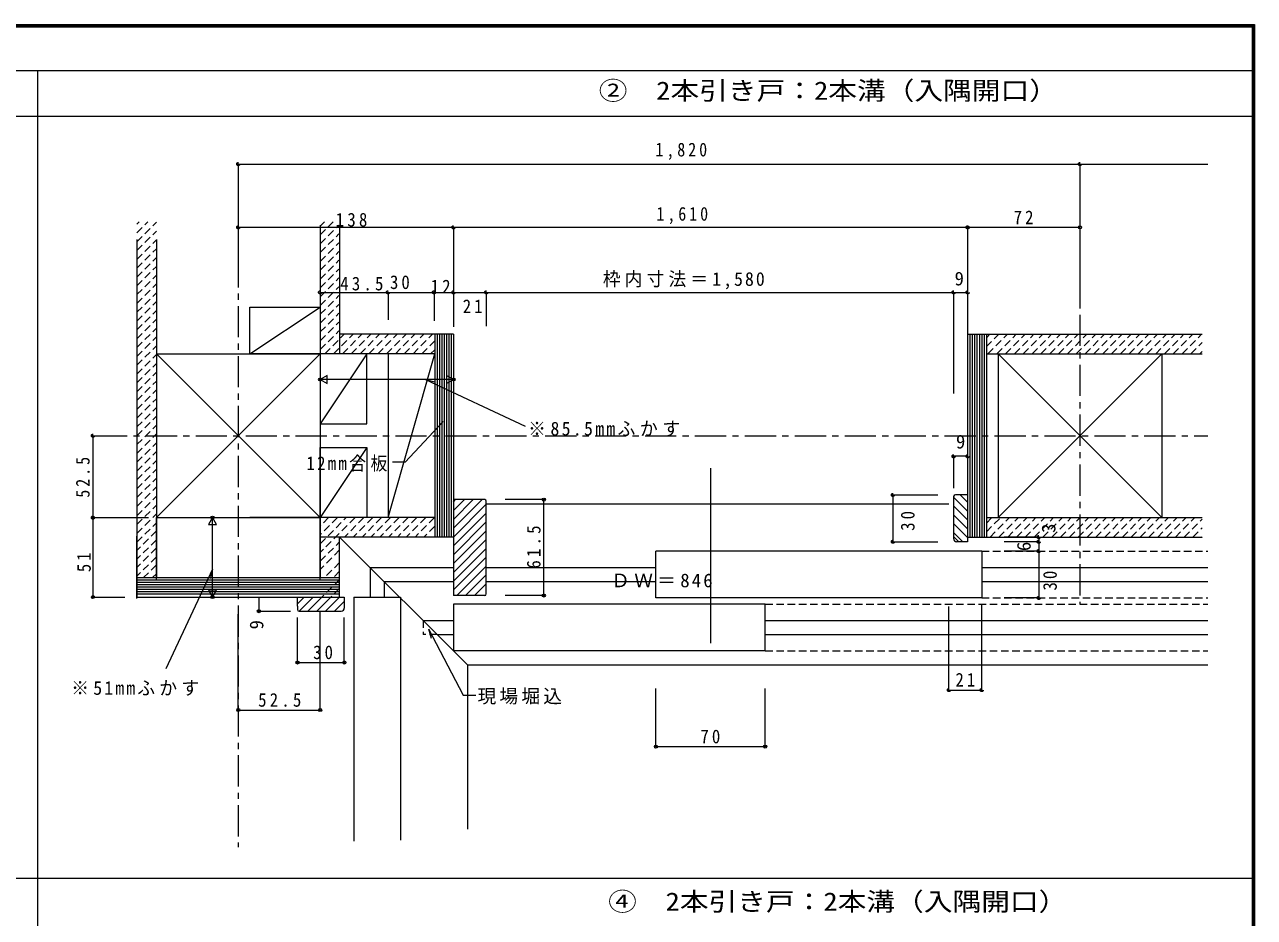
# Model space of a CAD drawing. Units: millimetres at full size, sheet at 1:4; details may follow other scales. Extents: x -800 to 760, y -574 to 557.
# Drawn here: x -28 to 760, y -16 to 557 of the extents above; entities that cross this region are included whole.
import ezdxf
from ezdxf.enums import TextEntityAlignment as Align

# ---------------------------------------------------------------- set-up
doc = ezdxf.new("R2010")
doc.units = ezdxf.units.MM
doc.header["$LTSCALE"] = 4
doc.header["$PDMODE"] = 32
doc.header["$PDSIZE"] = 2
doc.linetypes.add('CHAIN1', pattern=[8, 5, -1, 1, -1])
doc.linetypes.add('DASHED1', pattern=[1.8, 1.2, -0.6])
for name, color, linetype, lineweight in [('0-1_通り芯', 3, 'CHAIN1', 9), ('0-3_仕上', 7, 'Continuous', 9), ('0-A_文字', 3, 'DASHED1', 9), ('0-B_寸法', 3, 'Continuous', 9), ('0-E', 7, 'DASHED1', 9), ('F-0_F-0ﾚｲﾔ', 6, 'Continuous', 9)]:
    doc.layers.add(name, color=color, linetype=linetype, lineweight=lineweight)
doc.styles.add('ＭＳ ゴシック', font='')
doc.styles.get('ＭＳ ゴシック').set_extended_font_data('MS Gothic')

msp = doc.modelspace()

# ---------------------------------------------------------------- linework, layer by layer
at = {"layer": '0-1_通り芯'}
msp.add_line((648.179, 402.59), (648.179, 185.115), dxfattribs=at)
at = {"layer": '0-3_仕上'}
for p, q in [((-20, 527.333), (-20, -505.333)), ((595.679, 345.565), (595.679, 240.565)), ((411.406, 272.15), (411.406, 160.03)), ((376.406, 189.065), (376.406, 219.065)), ((585.179, 219.065), (585.179, 189.065)), ((182.633, 189.565), (182.633, 32.971)), ((212.633, 189.565), (212.633, 33.664)), ((246.633, 185.065), (246.633, 155.065)), ((446.406, 185.065), (246.633, 185.065)), ((227.133, 174.565), (246.633, 174.565)), ((446.406, 174.565), (730.238, 174.565)), ((236.133, 165.565), (246.633, 165.565)), ((446.406, 165.565), (730.238, 165.565)), ((446.406, 155.065), (246.633, 155.065))]:
    msp.add_line(p, q, dxfattribs=at)
at = {"layer": '0-A_文字', "color": 7, "linetype": 'Continuous'}
for p, q in [((-800, 527.333), (760, 527.333)), ((-800, 498), (760, 498)), ((161.133, 428.057), (161.133, 202.065)), ((173.633, 428.057), (173.633, 345.565)), ((43.633, 418.775), (43.633, 189.565)), ((56.133, 418.775), (56.133, 202.065)), ((246.633, 358.065), (173.633, 358.065)), ((234.633, 358.065), (234.633, 228.065)), ((236.133, 358.065), (236.133, 228.065)), ((237.633, 358.065), (237.633, 228.065)), ((239.133, 358.065), (239.133, 228.065)), ((240.633, 358.065), (240.633, 228.065)), ((242.133, 358.065), (242.133, 228.065)), ((243.633, 358.065), (243.633, 228.065)), ((245.133, 358.065), (245.133, 228.065)), ((246.633, 358.065), (246.633, 190.565)), ((576.179, 358.065), (576.179, 225.065)), ((576.179, 358.065), (726.525, 358.065)), ((577.679, 358.065), (577.679, 228.065)), ((579.179, 358.065), (579.179, 228.065)), ((580.679, 358.065), (580.679, 228.065)), ((582.179, 358.065), (582.179, 228.065)), ((583.679, 358.065), (583.679, 228.065)), ((585.179, 358.065), (585.179, 228.065)), ((586.679, 358.065), (586.679, 228.065)), ((588.179, 358.065), (588.179, 228.065)), ((56.133, 240.565), (161.133, 345.565)), ((56.133, 345.565), (161.133, 240.565)), ((56.133, 345.565), (161.133, 345.565)), ((234.633, 345.565), (161.133, 345.565)), ((588.179, 345.565), (726.525, 345.565)), ((595.679, 345.565), (700.679, 240.565)), ((700.679, 345.565), (700.679, 240.565)), ((228.634, 329.118), (234.634, 327.518)), ((228.634, 329.118), (292.614, 299.202)), ((240.096, 302.063), (215.556, 276.023)), ((215.556, 276.023), (207.556, 276.023)), ((567.179, 254.065), (567.179, 227.065)), ((576.179, 255.065), (568.497, 255.065)), ((266.633, 252.065), (246.633, 252.065)), ((267.633, 191.887), (267.633, 251.065)), ((564.179, 249.065), (267.633, 249.065)), ((56.133, 240.565), (161.133, 240.565)), ((56.133, 201.065), (56.133, 240.565)), ((234.633, 240.565), (161.133, 240.565)), ((161.133, 201.065), (161.133, 240.565)), ((588.179, 240.565), (726.525, 240.565)), ((184.633, 228.065), (161.133, 228.065)), ((173.633, 189.565), (173.633, 228.065)), ((255.633, 146.065), (173.633, 228.065)), ((246.633, 228.065), (173.633, 228.065)), ((173.633, 222.565), (173.633, 228.065)), ((576.179, 225.065), (569.144, 225.065)), ((576.179, 228.065), (588.179, 228.065)), ((588.179, 228.065), (726.525, 228.065)), ((585.179, 219.065), (376.406, 219.065)), ((92.186, 207.564), (62.27, 143.584)), ((92.186, 207.564), (90.586, 201.564)), ((193.133, 208.565), (246.633, 208.565)), ((193.133, 208.565), (193.133, 189.565)), ((267.633, 208.565), (376.406, 208.565)), ((585.179, 208.565), (730.238, 208.565)), ((202.133, 199.565), (246.633, 199.565)), ((202.133, 199.565), (202.133, 189.565)), ((267.633, 199.565), (376.406, 199.565)), ((585.179, 199.565), (730.238, 199.565)), ((266.633, 190.565), (246.633, 190.565)), ((585.179, 189.065), (376.406, 189.065)), ((446.406, 155.065), (446.406, 185.065)), ((161.133, 168.065), (161.133, 180.565)), ((230.637, 169.219), (232.237, 163.219)), ((230.637, 169.219), (252.834, 126.637)), ((255.633, 146.065), (255.633, 40.684)), ((255.633, 146.065), (730.238, 146.065)), ((252.834, 126.637), (260.834, 126.637)), ((-800, 9.436), (760, 9.436))]:
    msp.add_line(p, q, dxfattribs=at)
at = {"layer": '0-A_文字', "linetype": 'Continuous'}
for p, q in [((108.633, 467.212), (108.633, 400.884)), ((108.633, 467.212), (730.238, 467.212)), ((648.179, 467.212), (648.179, 400.884)), ((108.633, 426.686), (213.133, 426.686)), ((173.633, 426.686), (173.633, 384.968)), ((213.133, 426.686), (576.179, 426.686)), ((246.633, 426.686), (246.633, 362.903)), ((576.179, 426.686), (576.179, 384.968)), ((161.133, 384.968), (161.133, 350.694)), ((161.133, 384.968), (204.633, 384.968)), ((204.633, 384.968), (567.179, 384.968)), ((204.633, 384.968), (204.633, 367.248)), ((234.133, 384.968), (234.133, 366.704)), ((267.633, 384.968), (267.633, 363.388)), ((567.179, 384.968), (567.179, 320.163)), ((567.179, 384.968), (576.179, 384.968)), ((576.179, 384.968), (576.179, 350.694)), ((15.498, 293.065), (15.498, 240.565)), ((15.498, 293.065), (29.355, 293.065)), ((576.179, 279.89), (576.179, 259.509)), ((528.268, 255.065), (528.268, 225.065)), ((528.268, 255.065), (557.067, 255.065)), ((576.179, 244.702), (567.179, 253.702)), ((576.179, 250.359), (571.472, 255.065)), ((246.633, 245.045), (253.653, 252.065)), ((246.633, 250.702), (247.996, 252.065)), ((246.633, 239.388), (259.31, 252.065)), ((246.633, 233.731), (264.967, 252.065)), ((246.633, 228.074), (267.633, 249.074)), ((576.179, 239.045), (567.179, 248.045)), ((15.498, 240.565), (29.355, 240.565)), ((246.633, 222.417), (267.633, 243.417)), ((246.633, 216.761), (267.633, 237.761)), ((576.179, 233.388), (567.179, 242.388)), ((576.179, 227.731), (567.179, 236.731)), ((246.633, 211.104), (267.633, 232.104)), ((573.188, 225.065), (567.179, 231.074)), ((246.633, 205.447), (267.633, 226.447)), ((246.633, 199.79), (267.633, 220.79)), ((528.268, 225.065), (557.067, 225.065)), ((570.531, 225.065), (567.179, 228.417)), ((621.758, 228.065), (599.605, 228.065)), ((246.633, 194.133), (267.633, 215.133)), ((248.722, 190.565), (267.633, 209.476)), ((254.379, 190.565), (267.633, 203.819)), ((260.035, 190.565), (267.633, 198.162)), ((564.179, 129.936), (564.179, 183.58)), ((585.179, 129.936), (585.179, 185.065)), ((564.179, 129.936), (585.179, 129.936))]:
    msp.add_line(p, q, dxfattribs=at)
at = {"layer": '0-A_文字'}
for p, q in [((43.633, 423.091), (50.739, 430.197)), ((43.633, 428.748), (45.082, 430.197)), ((43.633, 417.434), (56.133, 429.934)), ((161.133, 427.454), (163.876, 430.197)), ((161.133, 421.797), (169.532, 430.197)), ((161.133, 416.14), (173.133, 428.14)), ((43.633, 411.777), (56.133, 424.278)), ((43.633, 406.121), (56.133, 418.621)), ((161.133, 410.484), (173.133, 422.484)), ((43.633, 400.464), (56.133, 412.964)), ((161.133, 404.827), (173.133, 416.827)), ((161.133, 399.17), (173.133, 411.17)), ((43.633, 394.807), (56.133, 407.307)), ((161.133, 393.513), (173.133, 405.513)), ((43.633, 389.15), (56.133, 401.65)), ((43.633, 383.493), (56.133, 395.993)), ((161.133, 387.856), (173.133, 399.856)), ((161.133, 382.199), (173.133, 394.199)), ((43.633, 377.836), (56.133, 390.336)), ((161.133, 376.542), (173.133, 388.542)), ((43.633, 372.18), (56.133, 384.68)), ((43.633, 366.523), (56.133, 379.023)), ((161.133, 370.886), (173.133, 382.886)), ((43.633, 360.866), (56.133, 373.366)), ((161.133, 365.229), (173.133, 377.229)), ((161.133, 359.572), (173.133, 371.572)), ((43.633, 355.209), (56.133, 367.709)), ((161.133, 353.915), (173.133, 365.915)), ((43.633, 349.552), (56.133, 362.052)), ((43.633, 343.895), (56.133, 356.395)), ((161.133, 348.258), (173.133, 360.258)), ((164.097, 345.565), (176.597, 358.065)), ((169.753, 345.565), (182.253, 358.065)), ((175.41, 345.565), (187.91, 358.065)), ((181.067, 345.565), (193.567, 358.065)), ((186.724, 345.565), (199.224, 358.065)), ((192.381, 345.565), (204.881, 358.065)), ((198.038, 345.565), (210.538, 358.065)), ((203.695, 345.565), (216.195, 358.065)), ((209.352, 345.565), (221.851, 358.065)), ((215.008, 345.565), (227.508, 358.065)), ((220.665, 345.565), (233.165, 358.065)), ((588.179, 350.168), (596.076, 358.065)), ((588.179, 355.825), (590.419, 358.065)), ((589.233, 345.565), (601.733, 358.065)), ((594.89, 345.565), (607.39, 358.065)), ((600.547, 345.565), (613.047, 358.065)), ((606.204, 345.565), (618.704, 358.065)), ((611.861, 345.565), (624.361, 358.065)), ((617.518, 345.565), (630.017, 358.065)), ((623.174, 345.565), (635.674, 358.065)), ((628.831, 345.565), (641.331, 358.065)), ((634.488, 345.565), (646.988, 358.065)), ((640.145, 345.565), (652.645, 358.065)), ((645.802, 345.565), (658.302, 358.065)), ((651.459, 345.565), (663.959, 358.065)), ((657.116, 345.565), (669.615, 358.065)), ((662.772, 345.565), (675.272, 358.065)), ((668.429, 345.565), (680.929, 358.065)), ((674.086, 345.565), (686.586, 358.065)), ((679.743, 345.565), (692.243, 358.065)), ((685.4, 345.565), (697.9, 358.065)), ((691.057, 345.565), (703.557, 358.065)), ((696.713, 345.565), (709.213, 358.065)), ((702.37, 345.565), (714.87, 358.065)), ((708.027, 345.565), (720.527, 358.065)), ((713.684, 345.565), (726.184, 358.065)), ((43.633, 338.238), (56.133, 350.738)), ((226.322, 345.565), (234.633, 353.876)), ((231.979, 345.565), (234.633, 348.219)), ((719.341, 345.565), (726.525, 352.75)), ((724.998, 345.565), (726.525, 347.093)), ((43.633, 332.582), (56.133, 345.082)), ((43.633, 326.925), (56.133, 339.425)), ((43.633, 321.268), (56.133, 333.768)), ((43.633, 315.611), (56.133, 328.111)), ((43.633, 309.954), (56.133, 322.454)), ((43.633, 304.297), (56.133, 316.797)), ((43.633, 298.64), (56.133, 311.14)), ((43.633, 292.984), (56.133, 305.484)), ((43.633, 287.327), (56.133, 299.827)), ((43.633, 281.67), (56.133, 294.17)), ((43.633, 276.013), (56.133, 288.513)), ((43.633, 270.356), (56.133, 282.856)), ((43.633, 264.699), (56.133, 277.199)), ((43.633, 259.042), (56.133, 271.542)), ((43.633, 253.386), (56.133, 265.886)), ((43.633, 247.729), (56.133, 260.229)), ((43.633, 241.715), (56.133, 254.215)), ((43.633, 236.058), (56.133, 248.558)), ((43.633, 230.402), (56.133, 242.902)), ((43.633, 224.745), (56.133, 237.245)), ((172.234, 240.565), (161.133, 229.464)), ((189.204, 240.565), (176.704, 228.065)), ((194.861, 240.565), (182.361, 228.065)), ((200.518, 240.565), (188.018, 228.065)), ((206.175, 240.565), (193.675, 228.065)), ((211.832, 240.565), (199.332, 228.065)), ((217.489, 240.565), (204.989, 228.065)), ((223.145, 240.565), (210.645, 228.065)), ((228.802, 240.565), (216.302, 228.065)), ((234.459, 240.565), (221.959, 228.065)), ((588.179, 231.374), (597.37, 240.565)), ((588.179, 237.031), (591.713, 240.565)), ((590.527, 228.065), (603.027, 240.565)), ((596.184, 228.065), (608.684, 240.565)), ((601.841, 228.065), (614.341, 240.565)), ((607.498, 228.065), (619.998, 240.565)), ((613.155, 228.065), (625.655, 240.565)), ((618.811, 228.065), (631.311, 240.565)), ((624.468, 228.065), (636.968, 240.565)), ((630.125, 228.065), (642.625, 240.565)), ((635.782, 228.065), (648.282, 240.565)), ((641.439, 228.065), (653.939, 240.565)), ((647.096, 228.065), (659.596, 240.565)), ((652.753, 228.065), (665.253, 240.565)), ((658.409, 228.065), (670.909, 240.565)), ((664.066, 228.065), (676.566, 240.565)), ((669.723, 228.065), (682.223, 240.565)), ((675.38, 228.065), (687.88, 240.565)), ((681.037, 228.065), (693.537, 240.565)), ((686.694, 228.065), (699.194, 240.565)), ((692.351, 228.065), (704.851, 240.565)), ((698.007, 228.065), (710.507, 240.565)), ((703.664, 228.065), (716.164, 240.565)), ((709.321, 228.065), (721.821, 240.565)), ((714.978, 228.065), (726.525, 239.613)), ((56.133, 232.003), (43.633, 219.503)), ((234.633, 235.082), (227.616, 228.065)), ((720.635, 228.065), (726.525, 233.956)), ((56.133, 226.346), (43.633, 213.846)), ((56.133, 221.105), (43.633, 208.605)), ((161.133, 212.552), (173.633, 225.053)), ((726.292, 228.065), (726.525, 228.299)), ((56.133, 215.448), (43.633, 202.948)), ((173.633, 219.811), (161.133, 207.311)), ((56.133, 210.207), (47.991, 202.065)), ((173.633, 211.824), (163.874, 202.065)), ((173.633, 206.167), (169.531, 202.065)), ((56.133, 204.55), (53.648, 202.065)), ((173.633, 200.925), (161.133, 188.425)), ((173.633, 195.269), (161.133, 182.769))]:
    msp.add_line(p, q, dxfattribs=at)
at = {"layer": '0-A_文字', "linetype": 'CHAIN1'}
for p, q in [((108.633, 408.159), (108.633, 29.201)), ((17.398, 293.065), (730.238, 293.065))]:
    msp.add_line(p, q, dxfattribs=at)
at = {"layer": '0-A_文字', "color": 7}
for p, q in [((585.179, 219.065), (730.238, 219.065)), ((585.179, 189.065), (730.238, 189.065))]:
    msp.add_line(p, q, dxfattribs=at)
at = {"layer": '0-A_文字', "color": 7, "linetype": 'Continuous'}
for points in [[(204.633, 345.565), (204.633, 240.565), (234.633, 345.565)], [(595.679, 345.565), (595.679, 240.565), (700.679, 345.565)]]:
    msp.add_lwpolyline(points, dxfattribs=at)
at = {"layer": '0-A_文字', "linetype": 'Continuous'}
for points in [[(576.179, 279.89), (567.179, 279.89), (567.179, 259.509)], [(621.758, 228.065), (621.758, 225.065), (599.605, 225.065)], [(621.758, 225.065), (621.758, 219.065), (599.605, 219.065)], [(621.758, 219.065), (621.758, 189.065), (599.605, 189.065)]]:
    msp.add_lwpolyline(points, dxfattribs=at)
at = {"layer": '0-A_文字', "color": 7, "linetype": 'Continuous'}
for centre, radius, start, end in [((568.179, 254.065), 1, 90, 180), ((266.633, 251.065), 1, 0, 90), ((569.179, 227.065), 2, 180, 270), ((266.633, 191.565), 1, 270, 0)]:
    msp.add_arc(centre, radius, start, end, dxfattribs=at)
at = {"layer": '0-A_文字'}
for p in [(108.633, 467.212), (648.179, 467.212), (108.633, 426.686), (246.633, 426.686), (576.179, 426.686), (161.133, 384.968), (204.633, 384.968), (234.133, 384.968), (246.633, 384.968), (267.633, 384.968), (567.179, 384.968), (576.179, 384.968), (15.498, 293.065), (567.179, 279.89), (576.179, 279.89), (528.268, 255.065), (15.498, 240.565), (621.758, 228.065), (528.268, 225.065), (621.758, 225.065), (621.758, 219.065), (621.758, 189.065), (564.179, 129.936), (585.179, 129.936)]:
    msp.add_point(p, dxfattribs=at)
at = {"layer": '0-B_寸法'}
for p, q in [((576.179, 426.686), (648.179, 426.686)), ((576.179, 426.686), (576.179, 377.255)), ((648.179, 426.686), (648.179, 377.255)), ((116.133, 345.565), (161.133, 375.565)), ((191.133, 345.565), (161.133, 300.565)), ((246.633, 329.094), (161.133, 329.094)), ((191.133, 285.565), (161.133, 240.565)), ((304.532, 252.065), (279.672, 252.065)), ((304.532, 190.565), (304.532, 252.065)), ((15.498, 240.565), (35.877, 240.565)), ((15.498, 240.565), (15.498, 189.565)), ((16.73, 240.565), (51.004, 240.565)), ((92.161, 189.565), (92.161, 240.565)), ((191.133, 240.565), (116.133, 240.565)), ((161.133, 210.565), (161.133, 240.565)), ((15.498, 189.565), (35.877, 189.565)), ((121.808, 189.565), (121.808, 180.565)), ((150.996, 189.565), (146.633, 185.202)), ((156.653, 189.565), (147.653, 180.565)), ((162.31, 189.565), (153.31, 180.565)), ((167.967, 189.565), (158.967, 180.565)), ((173.624, 189.565), (164.624, 180.565)), ((304.532, 190.565), (279.672, 190.565)), ((176.452, 186.737), (170.28, 180.565)), ((108.633, 117.138), (108.633, 178.626)), ((121.808, 180.565), (142.188, 180.565)), ((146.633, 147.655), (146.633, 176.454)), ((161.133, 117.138), (161.133, 178.626)), ((176.633, 147.655), (176.633, 176.454)), ((146.633, 147.655), (176.633, 147.655)), ((376.406, 93.682), (376.406, 130.934)), ((446.406, 93.682), (446.406, 130.934)), ((108.633, 117.138), (161.133, 117.138)), ((376.406, 93.682), (446.406, 93.682))]:
    msp.add_line(p, q, dxfattribs=at)
at = {"layer": '0-B_寸法', "linetype": 'DASHED1'}
for p, q in [((43.633, 230.402), (56.133, 242.902)), ((43.633, 224.745), (56.133, 237.245)), ((172.234, 240.565), (161.133, 229.464)), ((183.547, 240.565), (161.133, 218.15)), ((161.133, 223.807), (177.89, 240.565)), ((166.577, 240.565), (161.133, 235.121)), ((189.204, 240.565), (176.704, 228.065)), ((194.861, 240.565), (182.361, 228.065)), ((200.518, 240.565), (188.018, 228.065)), ((206.175, 240.565), (193.675, 228.065)), ((211.832, 240.565), (199.332, 228.065))]:
    msp.add_line(p, q, dxfattribs=at)
at = {"layer": '0-B_寸法', "color": 7}
for p, q in [((56.133, 240.565), (161.133, 240.565)), ((56.133, 201.065), (56.133, 240.565)), ((161.133, 202.065), (161.133, 240.565)), ((43.633, 188.565), (43.633, 228.565)), ((184.633, 228.065), (161.133, 228.065)), ((213.133, 228.065), (173.633, 228.065)), ((173.633, 201.065), (173.633, 228.065)), ((173.633, 202.065), (173.633, 228.065)), ((193.133, 208.565), (213.133, 208.565)), ((43.633, 202.065), (173.633, 202.065)), ((43.633, 200.565), (173.633, 200.565)), ((43.633, 199.065), (173.633, 199.065)), ((43.633, 197.565), (173.633, 197.565)), ((43.633, 196.065), (173.633, 196.065)), ((43.633, 194.565), (173.633, 194.565)), ((43.633, 193.065), (173.633, 193.065)), ((43.633, 191.565), (173.633, 191.565)), ((43.633, 189.565), (176.633, 189.565)), ((146.633, 183.661), (146.633, 189.565)), ((176.633, 189.565), (176.633, 182.565)), ((182.633, 189.565), (212.633, 189.565)), ((146.633, 183.661), (146.633, 183.39)), ((146.633, 183.39), (146.633, 181.565)), ((147.633, 180.565), (174.633, 180.565))]:
    msp.add_line(p, q, dxfattribs=at)
at = {"layer": '0-B_寸法'}
for points in [[(161.133, 345.565), (116.133, 345.565), (116.133, 375.565), (161.133, 375.565)], [(161.133, 345.565), (161.133, 300.565), (191.133, 300.565), (191.133, 345.565)], [(165.633, 326.495), (165.633, 331.692), (161.133, 329.094)], [(242.133, 331.692), (242.133, 326.495), (246.633, 329.094)], [(89.563, 236.065), (94.759, 236.065), (92.161, 240.565)], [(94.759, 194.065), (89.563, 194.065), (92.161, 189.565)]]:
    msp.add_lwpolyline(points, close=True, dxfattribs=at)
msp.add_lwpolyline([(161.133, 240.565), (161.133, 285.565), (191.133, 285.565), (191.133, 240.565)], dxfattribs=at)
at = {"layer": '0-B_寸法', "color": 7}
msp.add_lwpolyline([(200.633, 240.565), (169.072, 240.565), (161.133, 240.565)], dxfattribs=at)
for centre, radius, start, end in [((147.633, 181.565), 1, 179.99999, 269.99999), ((174.633, 182.565), 2, 269.99999, 359.99999)]:
    msp.add_arc(centre, radius, start, end, dxfattribs=at)
at = {"layer": '0-B_寸法'}
for p in [(576.179, 426.686), (648.179, 426.686), (161.133, 329.094), (246.633, 329.094), (304.532, 252.065), (15.498, 240.565), (92.161, 240.565), (15.498, 189.565), (92.161, 189.565), (304.532, 190.565), (121.808, 180.565), (146.633, 147.655), (176.633, 147.655), (108.633, 117.138), (161.133, 117.138), (376.406, 93.682), (446.406, 93.682)]:
    msp.add_point(p, dxfattribs=at)
at = {"layer": '0-E'}
for p, q in [((446.406, 185.065), (730.238, 185.065)), ((227.133, 174.565), (227.133, 165.565)), ((236.133, 165.565), (227.133, 165.565)), ((446.406, 155.065), (730.238, 155.065))]:
    msp.add_line(p, q, dxfattribs=at)
at = {"layer": 'F-0_F-0ﾚｲﾔ'}
for p, q in [((-800, 556.667), (760, 556.667)), ((-800, 556), (760, 556)), ((-800, 555.333), (760, 555.333)), ((758.667, 556.667), (758.667, -560.667)), ((759.333, 556.667), (759.333, -560.667)), ((760, 556.667), (760, -560.667))]:
    msp.add_line(p, q, dxfattribs=at)

# ---------------------------------------------------------------- texts
at = {"layer": '0-A_文字', "color": 7, "style": 'ＭＳ ゴシック', "width": 1.15}
for s, p in [('②\u30002本引き戸：2本溝（入隅開口）', (339.713, 504.928)), ('④\u30002本引き戸：2本溝（入隅開口）', (345.73, -15.053))]:
    msp.add_text(s, height=11.73, dxfattribs=at).set_placement(p, align=Align.BOTTOM_LEFT)
at = {"layer": '0-A_文字', "color": 7, "style": 'ＭＳ ゴシック'}
for p in [(567.814, 386.784), (568.706, 282.215)]:
    msp.add_text('9', height=8.798, dxfattribs=at).set_placement(p, align=Align.BOTTOM_LEFT)
for s, p in [('3', (635.09, 230.74)), ('6', (619.236, 219.082))]:
    msp.add_text(s, height=8.798, rotation=90, dxfattribs=at).set_placement(p, align=Align.BOTTOM_LEFT)
at = {"layer": '0-A_文字', "color": 7, "char_height": 8.798, "attachment_point": 7, "style": 'ＭＳ ゴシック'}
for s, insert in [('\\T1.38;\\W0.85;1,820', (376.024, 469.871)), ('\\T1.38;\\W0.9;138', (171.127, 427.036)), ('\\T1.38;\\W0.85;1,610', (376.656, 428.686)), ('\\T1.38;\\W0.9;43.5', (174.001, 386.081)), ('\\T1.36;\\W0.9;30', (205.883, 386.968)), ('\\T1.23;\\W0.95;枠内寸法＝1,580', (342.351, 386.882)), ('\\T1.36;\\W0.9;12', (232.018, 384.352)), ('\\T1.36;\\W0.9;21', (252.537, 371.642)), ('\\T1.27;\\W0.9;12mm合板', (152.356, 270.023)), ('\\T1.23;ＤＷ＝846', (347.703, 195.731)), ('\\T1.36;\\W0.9;21', (568.366, 132.193)), ('\\T1.17;現場堀込', (262.034, 120.637))]:
    msp.add_mtext(s, dxfattribs=dict(at, insert=insert))
at = {"layer": '0-A_文字', "color": 7, "char_height": 8.798, "attachment_point": 7, "rotation": 90, "style": 'ＭＳ ゴシック'}
for s, insert in [('\\T1.38;\\W0.85;52.5', (13.498, 253.315)), ('\\T1.36;\\W0.9;30', (542.268, 232.065)), ('\\T1.36;\\W0.9;30', (633.466, 193.785))]:
    msp.add_mtext(s, dxfattribs=dict(at, insert=insert))
at = {"layer": '0-B_寸法', "color": 7, "style": 'ＭＳ ゴシック'}
msp.add_text('9', height=8.798, rotation=90, dxfattribs=at).set_placement((127.371, 168.848), align=Align.BOTTOM_LEFT)
at = {"layer": '0-B_寸法', "color": 7, "char_height": 8.798, "attachment_point": 7, "style": 'ＭＳ ゴシック'}
for s, insert in [('\\T1.36;\\W0.9;72', (605.679, 428.686)), ('\\T1.26;\\W0.95;※85.5mmふかす', (294.436, 292.565)), ('\\T1.36;\\W0.9;30', (156.633, 149.655)), ('\\T1.24;\\W0.95;※51mmふかす', (1.575, 126.266)), ('\\T1.38;\\W0.9;52.5', (121.383, 119.138)), ('\\T1.36;\\W0.9;70', (404.906, 95.682))]:
    msp.add_mtext(s, dxfattribs=dict(at, insert=insert))
at = {"layer": '0-B_寸法', "color": 7, "char_height": 8.798, "attachment_point": 7, "rotation": 90, "style": 'ＭＳ ゴシック'}
for s, insert in [('\\T1.38;\\W0.9;61.5', (302.532, 207.815)), ('\\T1.36;\\W0.9;51', (14.22, 205.531))]:
    msp.add_mtext(s, dxfattribs=dict(at, insert=insert))

doc.saveas('drawing.dxf')
